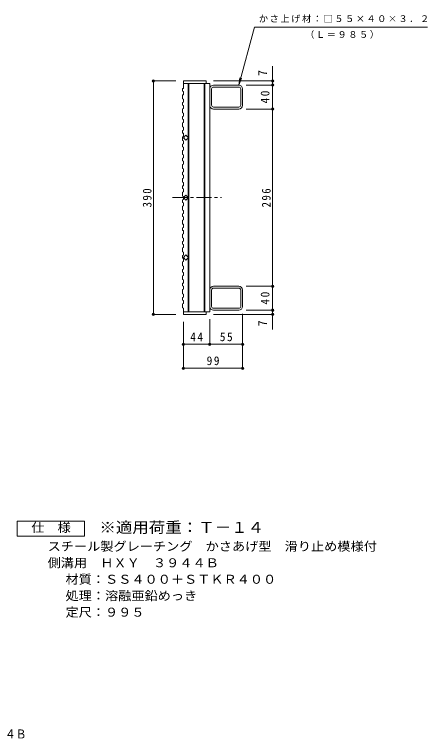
# Model space of a CAD drawing. Units: millimetres, scale not verified. Extents: x -826 to 867, y -687 to 577.
# Drawn here: x 177 to 867, y -687 to 525 of the extents above; entities that cross this region are included whole.
import ezdxf
from ezdxf.enums import TextEntityAlignment as Align

# ---------------------------------------------------------------- set-up
doc = ezdxf.new("R2010")
doc.units = ezdxf.units.MM
doc.header["$LTSCALE"] = 5
doc.header["$PDMODE"] = 32
doc.header["$PDSIZE"] = 4
doc.linetypes.add('CHAIN1', pattern=[8, 5, -1, 1, -1])
for name, color, linetype, lineweight in [('1-1_1-1ﾚｲﾔ', 2, 'Continuous', 9), ('1-2_1-2ﾚｲﾔ', 3, 'Continuous', 9), ('1-4_1-4ﾚｲﾔ', 7, 'Continuous', 9), ('F-4_F-4ﾚｲﾔ', 2, 'Continuous', 9)]:
    doc.layers.add(name, color=color, linetype=linetype, lineweight=lineweight)
doc.layers.add('F-5_F-5ﾚｲﾔ', color=2, linetype='Continuous')
doc.styles.add('ＭＳ ゴシック', font='')
doc.styles.get('ＭＳ ゴシック').set_extended_font_data('MS Gothic')

msp = doc.modelspace()

# ---------------------------------------------------------------- linework, layer by layer
at = {"layer": '1-1_1-1ﾚｲﾔ'}
for p, q in [((506.659, 373.099), (506.659, 400.299)), ((552.059, 406.699), (509.859, 406.699)), ((552.059, 403.499), (509.859, 403.499)), ((555.259, 373.099), (555.259, 400.299)), ((558.459, 373.099), (558.459, 400.299)), ((509.859, 369.899), (552.059, 369.899)), ((552.059, 366.699), (509.859, 366.699)), ((506.659, 64.299), (506.659, 37.099)), ((552.059, 70.699), (509.859, 70.699)), ((509.859, 67.499), (552.059, 67.499)), ((555.259, 64.299), (555.259, 37.099)), ((558.459, 64.299), (558.459, 37.099)), ((552.059, 33.899), (509.859, 33.899)), ((552.059, 30.699), (509.859, 30.699))]:
    msp.add_line(p, q, dxfattribs=at)
for centre, radius, start, end in [((509.859, 400.299), 6.4, 90, 180), ((509.859, 400.299), 3.2, 90, 180), ((552.059, 400.299), 6.4, 0, 90), ((552.059, 400.299), 3.2, 0, 90), ((509.859, 373.099), 6.4, 180, 270), ((509.859, 373.099), 3.2, 180, 270), ((552.059, 373.099), 6.4, 270, 0), ((552.059, 373.099), 3.2, 270, 0), ((509.859, 64.299), 6.4, 90, 180), ((509.859, 64.299), 3.2, 90, 180), ((552.059, 64.299), 6.4, 0, 90), ((552.059, 64.299), 3.2, 0, 90), ((509.859, 37.099), 6.4, 180, 270), ((509.859, 37.099), 3.2, 180, 270), ((552.059, 37.099), 3.2, 270, 0), ((552.059, 37.099), 6.4, 270, 0)]:
    msp.add_arc(centre, radius, start, end, dxfattribs=at)
at = {"layer": '1-2_1-2ﾚｲﾔ'}
for p, q in [((459.46, 413.699), (459.46, 401.282)), ((459.46, 413.699), (497.459, 413.699)), ((497.459, 413.699), (497.459, 409.199)), ((457.959, 400.77), (459.46, 401.282)), ((459.46, 409.199), (503.459, 409.199)), ((467.459, 409.199), (467.459, 319.184)), ((468.46, 409.199), (468.46, 218.699)), ((494.459, 409.199), (494.459, 218.699)), ((495.46, 409.199), (495.46, 218.699)), ((503.459, 409.199), (503.459, 218.699)), ((457.959, 390.227), (459.46, 390.739)), ((457.959, 377.544), (459.46, 378.055)), ((457.959, 367.001), (459.46, 367.513)), ((457.959, 354.318), (459.46, 354.829)), ((459.46, 359.942), (459.46, 354.829)), ((457.959, 343.775), (459.46, 344.286)), ((457.959, 331.091), (459.46, 331.603)), ((459.46, 336.716), (459.46, 331.603)), ((457.959, 320.548), (459.46, 321.06)), ((467.459, 318.214), (467.459, 219.184)), ((457.959, 307.865), (459.46, 308.376)), ((459.46, 313.49), (459.46, 308.376)), ((459.46, 302.947), (459.46, 297.833)), ((457.959, 297.322), (459.46, 297.833)), ((457.959, 284.639), (459.46, 285.15)), ((459.46, 290.263), (459.46, 285.15)), ((459.46, 279.72), (459.46, 274.607)), ((457.959, 274.096), (459.46, 274.607)), ((459.46, 267.037), (459.46, 261.924)), ((457.959, 261.412), (459.46, 261.924)), ((459.46, 256.494), (459.46, 251.381)), ((457.959, 250.869), (459.46, 251.381)), ((459.46, 243.81), (459.46, 238.697)), ((457.959, 238.186), (459.46, 238.697)), ((459.46, 233.267), (459.46, 228.154)), ((457.959, 227.643), (459.46, 228.154)), ((459.46, 220.584), (459.46, 215.471)), ((467.459, 119.184), (467.459, 218.214)), ((468.46, 28.199), (468.46, 218.699)), ((494.459, 28.199), (494.459, 218.699)), ((495.46, 28.199), (495.46, 218.699)), ((503.459, 28.199), (503.459, 218.699)), ((457.959, 214.959), (459.46, 215.471)), ((459.46, 210.041), (459.46, 204.928)), ((457.959, 204.416), (459.46, 204.928)), ((459.46, 197.358), (459.46, 192.245)), ((457.959, 191.733), (459.46, 192.245)), ((457.959, 181.19), (459.46, 181.701)), ((459.46, 186.814), (459.46, 181.701)), ((459.46, 174.131), (459.46, 169.018)), ((457.959, 168.507), (459.46, 169.018)), ((457.959, 157.963), (459.46, 158.475)), ((459.46, 163.588), (459.46, 158.475)), ((457.959, 145.28), (459.46, 145.792)), ((459.46, 150.905), (459.46, 145.792)), ((457.959, 134.737), (459.46, 135.248)), ((459.46, 140.362), (459.46, 135.248)), ((457.959, 122.054), (459.46, 122.565)), ((459.46, 127.678), (459.46, 122.565)), ((457.959, 111.51), (459.46, 112.022)), ((459.46, 117.135), (459.46, 112.022)), ((467.459, 28.199), (467.459, 118.214)), ((457.959, 98.827), (459.46, 99.339)), ((459.46, 104.452), (459.46, 99.339)), ((457.959, 88.284), (459.46, 88.795)), ((459.46, 93.909), (459.46, 88.795)), ((457.959, 75.601), (459.46, 76.112)), ((459.46, 81.225), (459.46, 76.112)), ((457.959, 65.057), (459.46, 65.569)), ((457.959, 65.057), (457.959, 58.199)), ((459.46, 70.682), (459.46, 65.569)), ((457.959, 58.199), (459.46, 57.688)), ((457.959, 52.063), (459.46, 52.574)), ((459.46, 57.688), (459.46, 52.574)), ((457.959, 41.52), (459.46, 42.031)), ((459.46, 47.145), (459.46, 42.031)), ((459.46, 34.15), (459.46, 28.199)), ((459.46, 28.199), (459.46, 23.699)), ((459.46, 28.199), (503.459, 28.199)), ((497.459, 23.699), (497.459, 28.199)), ((459.46, 23.699), (497.459, 23.699))]:
    msp.add_line(p, q, dxfattribs=at)
at = {"layer": '1-2_1-2ﾚｲﾔ', "linetype": 'CHAIN1'}
msp.add_line((441.265, 218.699), (523.271, 218.699), dxfattribs=at)
at = {"layer": '1-2_1-2ﾚｲﾔ'}
for points in [[(457.959, 400.77), (457.959, 396.363), (459.46, 395.852), (459.46, 390.739)], [(457.959, 390.227), (457.959, 383.68), (459.46, 383.169), (459.46, 378.055)], [(457.959, 377.544), (457.959, 373.137), (459.46, 372.626), (459.46, 367.513)], [(457.959, 367.001), (457.959, 360.454), (459.46, 359.942)], [(457.959, 354.318), (457.959, 349.911), (459.46, 349.399), (459.46, 344.286)], [(457.959, 343.775), (457.959, 337.227), (459.46, 336.716)], [(457.959, 331.091), (457.959, 326.684), (459.46, 326.173), (459.46, 321.06)], [(457.959, 320.548), (457.959, 314.001), (459.46, 313.49)], [(457.959, 307.865), (457.959, 303.458), (459.46, 302.947)], [(457.959, 297.322), (457.959, 290.775), (459.46, 290.263)], [(457.959, 284.639), (457.959, 280.231), (459.46, 279.72)], [(457.959, 274.096), (457.959, 267.548), (459.46, 267.037)], [(457.959, 261.412), (457.959, 257.005), (459.46, 256.494)], [(457.959, 250.869), (457.959, 244.322), (459.46, 243.81)], [(457.959, 238.186), (457.959, 233.779), (459.46, 233.267)], [(457.959, 227.643), (457.959, 221.095), (459.46, 220.584)], [(457.959, 214.959), (457.959, 210.552), (459.46, 210.041)], [(457.959, 204.416), (457.959, 197.869), (459.46, 197.358)], [(457.959, 191.733), (457.959, 187.326), (459.46, 186.814)], [(457.959, 181.19), (457.959, 174.642), (459.46, 174.131)], [(457.959, 168.507), (457.959, 164.099), (459.46, 163.588)], [(457.959, 157.963), (457.959, 151.416), (459.46, 150.905)], [(457.959, 145.28), (457.959, 140.873), (459.46, 140.362)], [(457.959, 134.737), (457.959, 128.19), (459.46, 127.678)], [(457.959, 122.054), (457.959, 117.646), (459.46, 117.135)], [(457.959, 111.51), (457.959, 104.963), (459.46, 104.452)], [(457.959, 98.827), (457.959, 94.42), (459.46, 93.909)], [(457.959, 88.284), (457.959, 81.737), (459.46, 81.225)], [(457.959, 75.601), (457.959, 71.193), (459.46, 70.682)], [(457.959, 52.063), (457.959, 47.656), (459.46, 47.145)], [(457.959, 41.52), (457.959, 34.661), (459.46, 34.15)]]:
    msp.add_lwpolyline(points, dxfattribs=at)
for points in [[(467.945, 318.699), (463.702, 314.456), (459.46, 318.699), (463.702, 322.941)], [(467.945, 218.699), (463.702, 214.456), (459.46, 218.699), (463.702, 222.941)], [(467.945, 118.699), (463.702, 122.942), (459.46, 118.699), (463.702, 114.456)]]:
    msp.add_lwpolyline(points, close=True, dxfattribs=at)
at = {"layer": '1-4_1-4ﾚｲﾔ'}
for p, q in [((608.459, -1.381), (608.459, 438.098)), ((446.959, 413.699), (407.959, 413.699)), ((409.459, 23.699), (409.459, 413.699)), ((509.959, 413.699), (609.959, 413.699)), ((552.059, 406.699), (553.691, 419.092)), ((552.059, 406.699), (556.843, 418.248)), ((564.559, 406.699), (609.959, 406.699)), ((564.559, 366.699), (609.959, 366.699)), ((564.559, 70.699), (609.959, 70.699)), ((558.459, 24.599), (558.459, -67.801)), ((564.559, 30.699), (609.959, 30.699)), ((446.959, 23.699), (407.959, 23.699)), ((503.459, 15.699), (503.459, -27.801)), ((509.959, 23.699), (609.959, 23.699)), ((459.46, 11.199), (459.46, -67.801)), ((459.46, -26.301), (558.459, -26.301)), ((459.46, -66.301), (558.459, -66.301))]:
    msp.add_line(p, q, dxfattribs=at)
msp.add_lwpolyline([(552.059, 406.699), (578.05, 503.699), (867.301, 503.699)], dxfattribs=at)
for p in [(409.459, 413.699), (608.459, 413.699), (608.459, 406.699), (608.459, 366.699), (608.459, 70.699), (409.459, 23.699), (608.459, 30.699), (608.459, 23.699), (459.46, -26.301), (503.459, -26.301), (558.459, -26.301), (459.46, -66.301), (558.459, -66.301)]:
    msp.add_point(p, dxfattribs=at)
at = {"layer": 'F-4_F-4ﾚｲﾔ'}
msp.add_lwpolyline([(181.716, -346.756), (181.716, -321.756), (294.216, -321.756), (294.216, -346.756)], close=True, dxfattribs=at)

# ---------------------------------------------------------------- texts
at = {"layer": '1-4_1-4ﾚｲﾔ', "color": 2, "style": 'ＭＳ ゴシック'}
for p in [(603.459, 421.935), (603.459, 3.809)]:
    msp.add_text('7', height=14.66, rotation=90, dxfattribs=at).set_placement(p, align=Align.BOTTOM_LEFT)
at = {"layer": '1-4_1-4ﾚｲﾔ', "char_height": 11, "attachment_point": 7, "style": 'ＭＳ ゴシック'}
for s, insert in [('\\T1.17;かさ上げ材：□５５×４０×３．２', (585.552, 510.877)), ('\\T1.17;（Ｌ＝９８５）', (662.925, 484.151))]:
    msp.add_mtext(s, dxfattribs=dict(at, insert=insert))
at = {"layer": '1-4_1-4ﾚｲﾔ', "color": 2, "char_height": 14.66, "attachment_point": 7, "rotation": 90, "style": 'ＭＳ ゴシック'}
for s, insert in [('\\T1.27;\\W0.95;40', (603.459, 376.074)), ('\\T1.27;\\W0.9;390', (406.459, 202.449)), ('\\T1.27;\\W0.9;296', (605.459, 202.449)), ('\\T1.27;\\W0.95;40', (603.459, 40.074))]:
    msp.add_mtext(s, dxfattribs=dict(at, insert=insert))
at = {"layer": '1-4_1-4ﾚｲﾔ', "color": 2, "char_height": 14.66, "attachment_point": 7, "style": 'ＭＳ ゴシック'}
for s, insert in [('\\T1.27;\\W0.95;44', (470.835, -21.301)), ('\\T1.27;\\W0.95;55', (520.334, -21.301)), ('\\T1.27;\\W0.95;99', (498.334, -61.301))]:
    msp.add_mtext(s, dxfattribs=dict(at, insert=insert))
at = {"layer": 'F-4_F-4ﾚｲﾔ', "style": 'ＭＳ ゴシック', "width": 1.1}
for s, p in [('仕\u3000様', (205.466, -344.256)), ('スチール製グレーチング\u3000かさあげ型\u3000滑り止め模様付', (232.76, -375.716)), ('側溝用\u3000ＨＸＹ\u3000３９４４Ｂ', (232.76, -403.217)), ('材質：ＳＳ４００＋ＳＴＫＲ４００', (262.617, -430.715)), ('処理：溶融亜鉛めっき', (262.617, -458.216)), ('定尺：９９５', (262.617, -485.716))]:
    msp.add_text(s, height=14.66, dxfattribs=at).set_placement(p, align=Align.BOTTOM_LEFT)
at = {"layer": 'F-5_F-5ﾚｲﾔ', "color": 3, "style": 'ＭＳ ゴシック', "width": 1.1}
msp.add_text('※適用荷重：Ｔ－１４', height=18.33, dxfattribs=at).set_placement((319.216, -346.756), align=Align.BOTTOM_LEFT)
at = {"layer": 'F-5_F-5ﾚｲﾔ', "style": 'ＭＳ ゴシック', "width": 0.9}
msp.add_text('側溝用\u3000ＨＸＹ\u3000３９４４Ｂ', height=14.66, dxfattribs=at).set_placement((-36.545, -689.202), align=Align.BOTTOM_LEFT)

doc.saveas('drawing.dxf')
